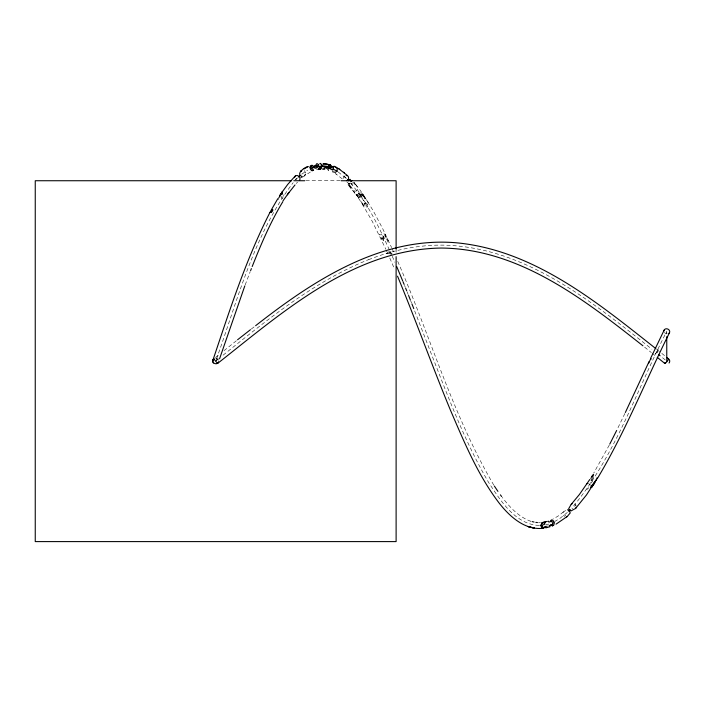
<?xml version="1.0" encoding="UTF-8"?>
<svg xmlns="http://www.w3.org/2000/svg" width="705" height="705" viewBox="0 0 705 705"><rect width="100%" height="100%" fill="white"/><g stroke="black" fill="none" stroke-linecap="round" stroke-linejoin="round"><path stroke-width="0.53" stroke-dasharray="3.52 2.64" d="M363.392 205.71L363.842 204.265L365.56 202.864L368.266 202.52L360.343 190.491L354.747 183.291L358.149 188.032L357.47 190.121L362.273 195.919L358.651 197.761L347.997 184.622L358.651 197.761L356.756 194.501L355.91 194.272L363.745 206.16L362.89 203.807L360.81 201.498L372.425 221.626L385.855 249.27M218.647 358.766L215.686 361.163C237.664 300.4 253.562 234.888 293.174 182.648M245.146 284.996L250.204 271.681M666.763 333.465L666.763 331.332C636.183 390.649 615.35 456.523 571.799 508.093M624.894 413.456L617.104 429.565M590.42 478.836L591.222 477.206M658.162 349.248L656.452 352.747L654.892 353.866L656.522 352.712M609.305 445.031L593.689 473.152M215.686 361.163L218.321 356.466M593.504 477.311L590.323 482.343L591.336 482.969L593.68 479.285M282.123 196.157L281.066 197.779L282.996 198.916M345.186 175.668L343.591 177.166L343.344 179.396M574.628 503.934A2.82 2.344 42.6 0 1 575.853 505.106L572.354 508.763M296.259 183.485L297.519 182.181M295.809 179.616L296.92 178.488M297.457 177.933L295.606 179.696L294.981 178.779M567.349 512.456L559.929 518.404L554.844 521.409M565.595 510.482L564 511.566A3.331 2.459 49.4 0 0 563.031 512.473L563.233 515.029A2.811 2.071 49.4 0 0 564.37 516.289L565.771 515.082M563.586 511.804L558.166 516.042L552.641 519.277M223.097 355.17C268.367 318.995 314.174 281.41 368.512 259.66M215.51 357.497L219.757 354.086M223.996 350.676L236.73 340.453M302.471 177.193L310.359 172.038M251.315 329.032L254.761 326.362M304.111 176.074L305.644 174.144L304.56 174.981L304.71 173.694L305.803 172.857L304.26 170.592M301.749 174.17L307.68 170.143M365.719 198.352L364.67 198.854L363.709 195.955L362.899 196.149L361.295 193.769L362.74 193.901L373.033 210.451L382.568 228.42L391.645 247.667M548.798 524.044L546.578 524.679M368.53 259.696A243.798 239.348 -51 0 1 375.95 256.928L381.872 254.866A221.731 218.004 -52.4 0 1 386.322 253.492L392.262 251.773A207.12 203.807 -53.5 0 1 396.712 250.645L402.643 249.262A190.967 188.05 -54.7 0 1 420.453 246.362L426.384 245.71A181.308 178.718 -56.9 0 1 444.194 245.146C525.313 247.34 591.319 301.273 651.922 349.195M547.177 526.168L548.243 526M538.479 522.528L540.471 522.431M305.899 180.736L340.004 180.736M539.158 525.445C515.108 524.449 500.497 500.479 488.706 482.599C464.621 441.612 448.195 396.783 430.834 352.694L414.514 310.508M386.322 253.474L392.262 254.029L389.292 251.156M530.134 521.11L530.557 521.224C518.66 516.836 509.794 507.239 502.286 497.395M283.022 194.844L283.93 195.488M365.56 202.864L367.763 204.476L365.075 206.309L364.626 203.472L366.9 207.27L367.825 206.662L359.286 193.531M336.356 174.232L335.501 173.606L342.709 179.237M278.149 198.942L278.827 199.436M338.206 171.994L346.261 178.488M353.707 183.291L355.179 184.41L353.487 182.278M347.01 182.181L349.319 183.961L348.208 182.234M656.699 349.301L660.946 352.712M661.792 353.399L665.194 356.122M644.608 347.151L651.358 352.588M652.204 353.267L656.417 356.668M665.282 359.964L660.832 356.369M344.269 176.285L346.419 178.453M588.948 488.468L588.173 487.693L586.904 489.508L587.653 490.31M353.663 182.216L354.976 183.591L353.672 182.093M350.57 182.912L352.465 184.992M350.711 183.15C367.657 203.093 378.938 226.992 389.715 250.636M388.693 251.482L391.663 255.474M493.817 485.172C452.072 414.038 429.662 333.967 396.589 258.788M575.853 505.106L576.091 505.582M362.74 193.901L364.088 196.933L364.326 196.36L362.969 194.377L362.273 195.919L360.29 192.254L359.673 193.161L361.498 196.66L356.668 190.835L354.448 191.346L353.699 189.707L348.296 184.595L350.614 186.129L351.504 187.75L348.014 184.366L348.367 183.82L349.988 185.688L349.019 183.071L350.411 184.692A2.97 2.036 -40 0 1 353.09 182.859M392.086 248.636L393.848 252.54M390.138 251.57L391.83 255.333M386.296 250.24L388.49 255.087M392.262 256.276L394.853 262.242M389.803 258.056L394.65 269.345M404.503 285.34L405.243 287.173M407.093 291.773L408.213 294.549M410.803 301.088L411.544 302.956M545.917 524.079L546.128 525.26M396.113 248.944L396.113 252.249M317.206 169.473A3.12 1.895 79 0 1 316.51 168.988M588.208 483.665A3.031 1.19 33.5 0 1 590.235 484.652M215.686 358.572A2.97 2.564 18.1 0 1 218.347 360.299M664.454 332.434A2.97 2.485 25.9 0 0 666.868 333.897L667.036 333.13A2.97 0.617 -82.8 0 0 667.423 330.953M591.856 477.999L591.469 480.563L590.587 480.008L593.125 475.946L592.685 478.633L591.856 477.999M385.3 234.598L385 238.008L383.996 235.911L383.026 236.439L384.005 238.484L382.004 236.818L384.075 241.18L383.256 241.744L383.018 238.942L381.008 236.995L382.128 239.33L379.14 234.545L381.079 234.915L383.828 233.196L388.191 242.397L389.01 242.476L386.543 237.197L385.917 237.541L385.3 234.598M658.012 351.61L656.381 352.773L658.012 351.61M358.854 193.857L356.756 194.501L359.532 197.673L357.823 194.36L360.563 197.259L358.854 193.857M364.185 196.034L363.709 195.955L365.375 198.484L364.185 196.034"/><path stroke-width="1.06" d="M321.806 166.759L321.921 164.626M328.283 167.957L330.433 167.878L330.328 164.776L322.978 163.921L325.41 163.595L330.654 165.12L328.098 164.75L330.786 165.878L328.495 165.754L331.623 167.155L334.135 166.221L338.929 168.883L347.027 175.175M281.586 194.624L281.991 193.02L282.352 194.007M294.699 177.14C295.536 173.509 301.238 176.356 299.916 179.484A3.595 2.635 46.4 0 1 299.405 180.233M212.778 360.572C229.618 310.508 245.728 259.881 269.812 212.707M219.563 358.801L244.811 285.895M576.241 507.221L576.064 507.741A3.296 2.732 42.6 0 1 574.557 508.966L570.927 510.993L569.032 509.697L568.715 508.613L570.909 504.842A3.296 2.732 42.6 0 1 572.416 503.617M250.601 270.658L251.394 268.605M252.187 266.552C261.017 244.318 270.385 222.137 282.864 201.674M649.041 361.647L625.353 412.487M648.574 363.339L650.75 358.686L651.367 358.915M650.459 358.625L664.18 330.063M616.655 430.473L609.763 444.124M669.547 332.619C645.41 380.947 625.538 431.469 597.743 477.911M271.284 209.949L277.832 198.643M545.943 526.353L545.406 527.296L546.657 527.111L545.785 527.816L549.962 526.741L550.05 525.269L552.676 524.379L552.509 523.242L554.456 522.484L553.716 525.278L552.147 525.912L552.843 525.639L550.966 525.022L549.239 525.745M592.447 475.505L591.451 477.118L593.636 474.756L592.949 474.703M278.651 198.131L282.555 191.452L279.444 196.078L281.172 193.496L280.854 193.928M589.777 479.497L579.431 494.461L571.191 504.401M591.839 487.181L594.773 482.669L591.372 487.358L590.623 487.278L596.13 479.973L586.472 494.945L575.782 508.182M287.34 194.791L288.935 192.527L283.022 200.793M282.088 192.104L287.781 184.34L295.333 175.897M288.354 193.355L295.016 184.948M551.38 519.946L550.737 520.704L552.376 520.061L553.98 521.383L552.059 522.123L551.451 521.268L548.957 522.114L548.243 521.118M570.319 509.609L568.829 511.072M319.797 163.816L320.237 163.401L321.057 163.895L321.498 167.006L319.189 167.393L319.083 166.301L316.986 166.715L317.188 167.79L314.923 168.319L314.324 166.124L318.686 165.164A3.12 1.895 79 0 0 316.668 163.719L315.391 165.878L313.69 166.415L312.077 165.226L310.491 165.701L309.865 167.561L311.857 165.834L312.112 168.019L310.068 168.733L312.165 170.918M320.528 169.27L320.978 168.856L317.902 169.553M298.409 177.061L300.26 175.404M351.169 180.947L350.085 179.326L348.429 180.595L347.38 179.467M567.261 516.465L556.042 524.159M237.576 339.766L250.451 329.693M301.202 177.431L302.26 176.602C295.016 174.241 304.569 167.014 308.217 166.521L304.031 168.909M255.624 325.692C312.526 281.163 380.013 236.536 455.73 242.731C533.615 249.826 596.941 302.075 655.844 348.623M346.781 180.771C349.336 179.881 349.389 175.378 346.305 175.413M351.451 180.974L352.068 180.63M301.194 170.848L301.766 170.557L300.691 171.394L301.308 171.218M310.649 168.662L315.1 167.111M586.992 483.762L587.468 483.586M547.239 521.409L542.401 522.537L540.788 525.278L544.313 524.546L545.238 521.991L544.665 522.105M566.371 516.827L566.855 516.703A3.331 2.459 49.4 0 0 567.816 515.796L570.239 512.94L569.843 512.05A3.023 1.287 46.9 0 0 567.534 509.759M316.58 166.777L320.14 166.398M543.458 528.239C525.172 530.53 510.085 516.897 499.51 503.546C477.946 475.434 464.278 442.317 450.38 410.01C432.024 365.692 415.897 320.493 397.532 276.184M291.597 180.736L35.25 180.736L35.25 541.599L396.113 541.599L396.113 256.646M293.8 180.736L304.798 180.736M341.105 180.736L396.113 180.736L396.113 248.944M540.145 525.445L542.127 525.454M321.031 166.301L330.68 168.01M321.859 165.649L330.698 166.821L328.548 166.812L330.936 168.239L328.239 167.86L332.813 170.134L333.791 166.997L328.601 166.759L330.433 167.878M596.73 478.087L597.426 478.14L591.962 486.714L591.072 485.34M279.621 195.875L280.123 195.919M332.496 171.738L335.386 172.364L336.62 171.315A2.741 2.203 -63.2 0 0 337.228 169.667L336.884 168.046L335.818 167.067M535.844 522.37L537.474 522.572M532.09 521.577L534.046 522.044M332.901 168.936L337.36 171.359M343.529 172.24L344.384 172.866M338.929 168.883L339.784 169.508M349.257 179.89L350.887 181.141M666.895 357.488L669.362 359.744A2.97 2.935 -51 0 1 669.045 363.013M658.602 354.571L660.091 355.769M642.925 345.794C584.568 299.81 519.329 248.689 441.251 248.054C353.135 249.27 282.855 312.095 217.554 363.472L213.809 358.863A2.97 2.97 0 0 0 213.377 363.031M657.263 357.347L664.85 363.463M347.741 179.969L348.481 180.736M328.495 170.416L328.045 169.323L325.71 167.614L324.274 168.266L324.829 169.147L322.643 168.874L322.996 169.297M500.374 494.848L501.652 496.54M494.364 486.045L497.915 491.376M313.69 166.415L314.183 167.411M396.712 266.569L402.643 280.793M403.013 281.709L404.132 284.432M405.613 288.089L406.723 290.848M408.583 295.474L410.433 300.154M411.923 303.899L413.773 308.623M666.763 336.655L666.763 361.163M668.093 359.065A2.97 0.458 -51 0 1 668.137 359.999A2.97 0.458 -51 0 1 665.546 363.093A2.97 0.458 -51 0 1 665.15 362.582M218.585 361.762A2.97 2.564 18.1 0 1 214.1 363.225A2.97 2.564 18.1 0 1 214.1 358.863M663.987 330.98A2.97 2.485 25.9 0 1 667.97 329.12A2.97 2.485 25.9 0 1 668.904 333.403M331.65 166.168L331.341 167.12L329.112 165.745L331.65 166.168M271.954 209.737L270.024 212.399L271.954 209.737M272.817 209.984L271.487 212.461L270.588 212.302L272.817 209.984M319.021 168.38L318.572 169.174L321.321 168.028L319.021 168.38M545.141 526.732L542.471 528.036L541.008 526.459L542.277 526.274L542.912 527.261L541.625 527.446L543.758 527.851L545.829 527.375L545.141 526.732M543.617 522.352L541.51 523.233L544.648 522.608L543.617 522.352M313.038 169.852L311.266 170.478L313.637 170.399L313.038 169.852M534.513 528.151L528.283 526.644L534.513 528.151"/></g></svg>
